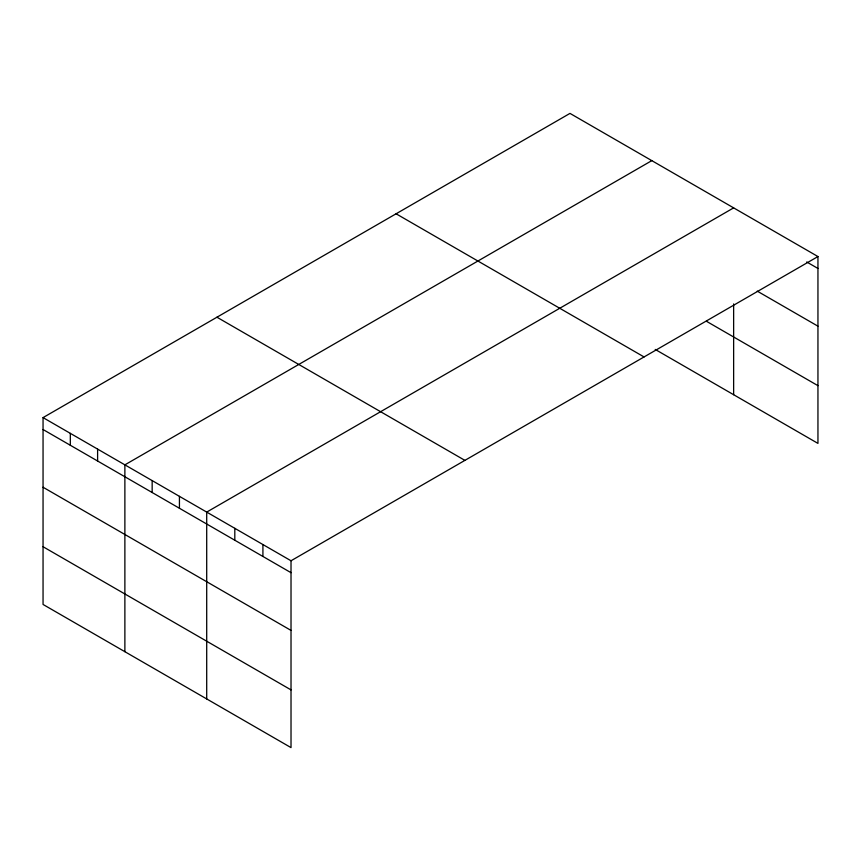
<?xml version="1.0" encoding="UTF-8"?>
<svg xmlns="http://www.w3.org/2000/svg" width="861" height="861" viewBox="0 0 861 861"><rect width="100%" height="100%" fill="white"/><g stroke="black" fill="none" stroke-linecap="round" stroke-linejoin="round"><path stroke-width="1.29" d="M655.221 349.437L817.95 443.393L817.95 256.546L569.982 113.394L43.05 417.607L43.05 604.454L291.018 747.606L291.018 560.769L43.05 417.607M651.809 160.63L124.877 464.854L124.877 651.691M733.637 207.878L206.705 512.101L206.705 698.938M291.018 560.769L817.95 256.546M806.714 261.97L817.95 268.46M757.25 291.136L817.95 326.179M706.364 321.239L817.95 385.663M396.092 213.786L644.06 356.949M216.94 317.214L464.908 460.377M43.05 429.521L291.018 572.683M43.05 487.24L291.018 630.403M43.05 546.724L291.018 689.887M733.637 303.944L733.637 394.715M262.917 544.55L262.917 556.454M234.805 528.32L234.805 540.224M179.432 496.345L179.432 508.259M152.16 480.599L152.16 492.514M97.605 449.108L97.605 461.012M70.322 433.363L70.322 445.266"/></g></svg>
